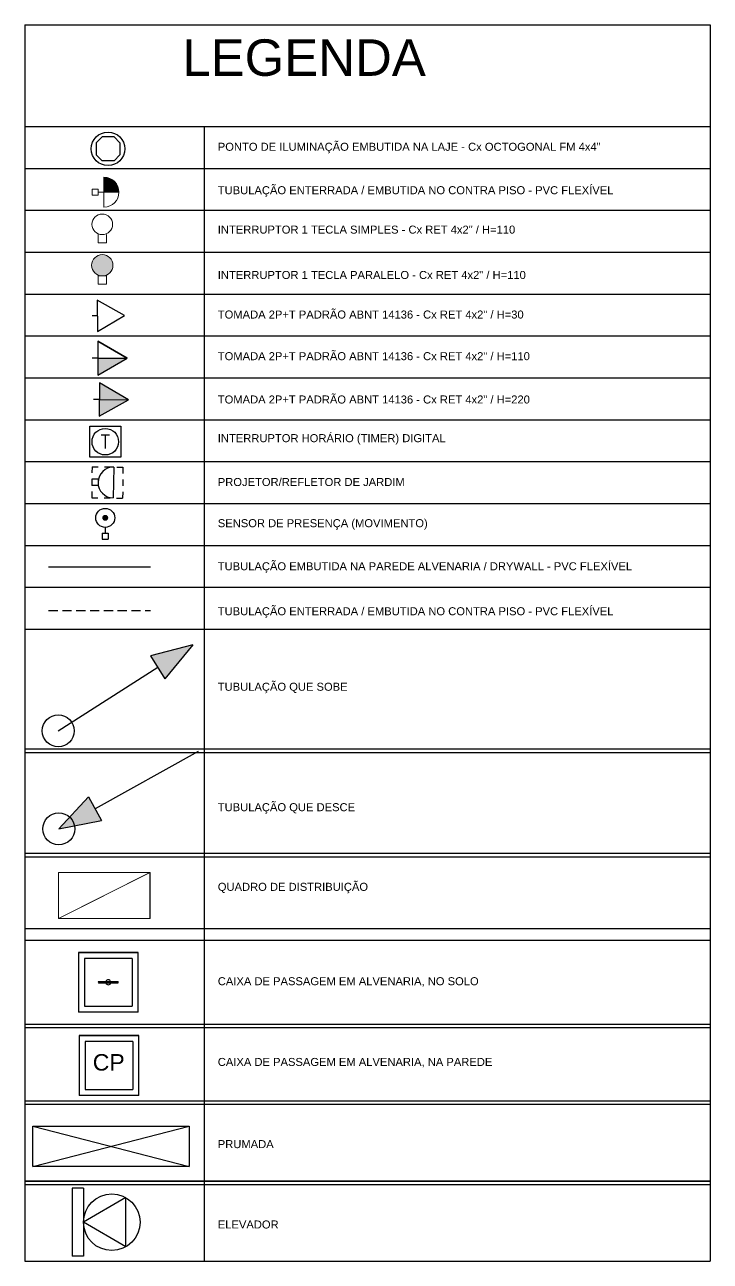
# Model space of a CAD drawing. Header units: millimetres. Extents: x 2991 to 3503, y 2795 to 2987.
# Drawn here: x 2994.1 to 3031.3, y 2872.3 to 2939.5 of the extents above; entities that cross this region are included whole.
import ezdxf
from ezdxf.enums import TextEntityAlignment as Align

# ---------------------------------------------------------------- set-up
doc = ezdxf.new("R2010")
doc.units = ezdxf.units.MM
doc.linetypes.add('DASH2', pattern=[0.75, 0.5, -0.25])
for name, color, linetype in [('020', 4, 'Continuous'), ('CISM_59_ELET_CAIXA DE PASSAGEM_INSTALAR', 10, 'Continuous'), ('CISM_78_CX_ENT_PRINC', 10, 'Continuous'), ('ESCO_37_TOMADAS', 3, 'Continuous'), ('ESCO_49_ELET_FIAÇÃO', 82, 'Continuous'), ('fia', 1, 'Continuous'), ('ILUMINAÇÃO', 3, 'Continuous'), ('Pranchas', 3, 'Continuous'), ('PTF', 1, 'Continuous'), ('PTO', 1, 'Continuous'), ('TEP', 5, 'DASH2'), ('TET', 172, 'Continuous'), ('TEXTO', 7, 'Continuous')]:
    doc.layers.add(name, color=color, linetype=linetype)
doc.styles.add('romans', font='romans')
doc.styles.add('ST', font='ROMANS.SHX', dxfattribs={"height": 0.15})
doc.styles.get("Standard").update_dxf_attribs({"font": ''})
doc.styles.get('Standard').set_extended_font_data('Arial')

# ---------------------------------------------------------------- blocks, each defined once
blk = doc.blocks.new('I190')
at = {"lineweight": 5}
for p, q in [((0.1, 0.25), (0.1, -0.25)), ((-0.1, 0.05), (-0.1, -0.05)), ((0, 0.05), (-0.1, 0.05)), ((0, 0.05), (0, -0.05)), ((0.1, 0), (0, 0)), ((0.35, 0), (0.1, 0)), ((0, -0.05), (-0.1, -0.05))]:
    blk.add_line(p, q, dxfattribs=at)
at = {"lineweight": 5, "const_width": 0.2499}
blk.add_lwpolyline([(0.1, 0.12505, -0.41421356), (0.22505, 0, -1)], format="xyb", dxfattribs=at)
at = {"lineweight": 5}
blk.add_arc((0.1, 0), 0.25, 270, 90, dxfattribs=at)
blk = doc.blocks.new('iv')
at = {"color": 3}
for p, q in [((-0.2, 0.1), (-0.1, 0.2)), ((-0.2, 0.1), (-0.2, -0.1)), ((-0.1, 0.2), (0.1, 0.2)), ((0.1, 0.2), (0.2, 0.1)), ((0.2, 0.1), (0.2, -0.1)), ((-0.1, -0.2), (-0.2, -0.1)), ((-0.1, -0.2), (0.1, -0.2)), ((0.2, -0.1), (0.1, -0.2))]:
    blk.add_line(p, q, dxfattribs=at)
at = {"color": 1}
blk.add_circle((0, 0), 0.28, dxfattribs=at)
at = {"color": 1, "style": 'ST', "flags": 4}
blk.add_attdef('N%%D', text='', height=0.15, dxfattribs=at).set_placement((0.003, -0.074), align=Align.CENTER)
blk = doc.blocks.new('INTERRUP SIMP 1 TC')
at = {"lineweight": 5}
for p, q in [((-5, 2.5), (-5, -2.5)), ((0, 2.5), (-5, 2.5)), ((0, 2.5), (0, -2.5)), ((0, -2.5), (-5, -2.5)), ((0, 0), (0, 0))]:
    blk.add_line(p, q, dxfattribs=at)
at = {"lineweight": 5, "ltscale": 0.5}
blk.add_circle((6.33, 0.04), 6.33, dxfattribs=at)
blk = doc.blocks.new('IP')
for p, q in [((-0.1, 0.25), (0, 0.25)), ((-0.1, 0.25), (-0.1, 0.15)), ((0.1, 0.25), (0.2, 0.25)), ((0.25, 0.25), (0.25, -0.25)), ((0.3, 0.25), (0.4, 0.25)), ((0.4, 0.25), (0.4, 0.15)), ((-0.1, 0.05), (-0.1, -0.05)), ((0, 0.05), (-0.1, 0.05)), ((0, 0.05), (0, -0.05)), ((0.4, 0.05), (0.4, -0.05)), ((0, -0.05), (-0.1, -0.05)), ((-0.1, -0.15), (-0.1, -0.25)), ((0.4, -0.15), (0.4, -0.25)), ((-0.1, -0.25), (0, -0.25)), ((0.1, -0.25), (0.2, -0.25)), ((0.3, -0.25), (0.4, -0.25))]:
    blk.add_line(p, q)
blk.add_arc((0.25, 0), 0.25, 90, 270)
blk = doc.blocks.new('BCAM')
for p, q in [((-0.05, 0), (-0.05, -0.1)), ((-0.05, 0), (0.05, 0)), ((0, 0.099), (0, 0)), ((0.05, 0), (0.05, -0.1)), ((-0.05, -0.1), (0.05, -0.1))]:
    blk.add_line(p, q)
at = {"const_width": 0.049}
blk.add_lwpolyline([(0, 0.234, 1), (0, 0.285, 1)], format="xyb", close=True, dxfattribs=at)
blk.add_circle((0, 0.259), 0.16)
blk = doc.blocks.new('TPIS')
at = {"color": 4}
for p, q in [((-0.2, -0.2), (-0.2, 0.2)), ((-0.2, 0.2), (0.2, 0.2)), ((0.2, 0.2), (0.2, -0.2)), ((0.2, -0.2), (-0.2, -0.2))]:
    blk.add_line(p, q, dxfattribs=at)
at = {"color": 3}
blk.add_circle((0, 0), 0.171, dxfattribs=at)
at = {"color": 3, "style": 'romans'}
blk.add_attdef('1', text='', height=0.18, dxfattribs=at).set_placement((0, 0), align=Align.MIDDLE)
blk = doc.blocks.new('CTEL')
for p, q in [((0.217, 0.375), (-0.217, 0.375)), ((-0.217, 0.375), (0, 0)), ((0.217, 0.375), (0, 0)), ((-0.3, 0), (-0.3, -0.1)), ((-0.3, 0), (0.3, 0)), ((0.3, 0), (0.3, -0.1)), ((-0.3, -0.1), (0.3, -0.1))]:
    blk.add_line(p, q)
blk.add_circle((0, 0.25), 0.25)

msp = doc.modelspace()

# ---------------------------------------------------------------- hatches: boundary and pattern name
at = {"layer": 'ESCO_37_TOMADAS'}
h = msp.add_hatch(color=256, dxfattribs=at)
h.dxf.hatch_style = 1
h.paths.add_polyline_path([(2998.298, 2925.847, 1), (2998.298, 2927.006, 1)])
at = {"layer": 'ESCO_49_ELET_FIAÇÃO'}
h = msp.add_hatch(color=256, dxfattribs=at)
h.dxf.hatch_style = 1
h.paths.add_polyline_path([(3003.211, 2905.799), (3000.912, 2905.204), (3001.703, 2903.965)])
h = msp.add_hatch(color=256, dxfattribs=at)
h.dxf.hatch_style = 1
h.paths.add_polyline_path([(2995.932, 2895.807), (2997.548, 2897.546), (2998.262, 2896.261)])

# ---------------------------------------------------------------- linework, layer by layer
at = {"color": 3}
for p, q in [((2998.023, 2924.53), (2998.029, 2922.834)), ((2999.496, 2923.687), (2998.023, 2924.53)), ((2998.026, 2923.682), (2997.743, 2923.681)), ((2998.029, 2922.834), (2999.496, 2923.687)), ((2998.053, 2922.308), (2999.654, 2921.385)), ((2999.654, 2921.385), (2998.053, 2922.308)), ((2998.053, 2921.385), (2997.745, 2921.385)), ((2998.053, 2921.385), (2999.654, 2921.385)), ((2998.143, 2920.046), (2998.12, 2918.222)), ((2999.712, 2919.114), (2998.143, 2920.046)), ((2998.132, 2919.134), (2997.828, 2919.134)), ((2998.12, 2918.222), (2999.712, 2919.114)), ((2998.132, 2919.134), (2999.712, 2919.114))]:
    msp.add_line(p, q, dxfattribs=at)
msp.add_lwpolyline([(2998.053, 2920.461), (2999.654, 2921.385), (2998.053, 2922.308)], close=True, dxfattribs=at)
for points in [[(2998.053, 2921.385), (2998.053, 2920.461), (2999.654, 2921.385)], [(2998.143, 2920.046), (2998.132, 2919.134), (2999.712, 2919.114)], [(2998.132, 2919.134), (2998.12, 2918.222), (2999.712, 2919.114)]]:
    msp.add_solid(points, dxfattribs=at)
at = {"layer": '020', "lineweight": 9}
for p, q in [((2995.91, 2890.945), (3000.888, 2893.442)), ((3000.341, 2893.442), (2995.91, 2893.442)), ((2995.91, 2893.442), (2995.91, 2890.945)), ((2995.915, 2890.945), (3000.892, 2893.442)), ((3000.345, 2893.442), (2995.915, 2893.442)), ((2995.915, 2893.442), (2995.915, 2890.945)), ((3000.888, 2893.442), (3000.341, 2893.442)), ((3000.892, 2893.442), (3000.345, 2893.442)), ((3000.888, 2890.945), (3000.888, 2893.442)), ((3000.892, 2890.945), (3000.892, 2893.442)), ((2995.91, 2890.945), (3000.341, 2890.945)), ((2995.915, 2890.945), (3000.345, 2890.945)), ((3000.341, 2890.945), (3000.888, 2890.945)), ((3000.345, 2890.945), (3000.892, 2890.945))]:
    msp.add_line(p, q, dxfattribs=at)
at = {"layer": 'CISM_59_ELET_CAIXA DE PASSAGEM_INSTALAR', "color": 10, "linetype": 'ByBlock', "ltscale": 10}
for p, q in [((2996.997, 2889.098), (2996.997, 2885.848)), ((2997.035, 2884.584), (2997.035, 2881.333))]:
    msp.add_line(p, q, dxfattribs=at)
at = {"layer": 'CISM_78_CX_ENT_PRINC', "linetype": 'ByBlock', "ltscale": 0.05}
for p, q in [((2996.997, 2889.098), (3000.248, 2889.098)), ((3000.248, 2889.098), (2996.997, 2889.098)), ((3000.248, 2885.848), (3000.248, 2889.098)), ((2999.923, 2888.773), (2997.322, 2888.773)), ((2997.322, 2888.773), (2997.322, 2886.173)), ((2999.923, 2888.773), (2999.923, 2886.173)), ((2998.092, 2887.511), (2999.152, 2887.511)), ((2998.092, 2887.44), (2999.152, 2887.44)), ((3000.248, 2885.848), (2996.997, 2885.848)), ((2997.322, 2886.173), (2999.923, 2886.173)), ((2997.035, 2884.584), (3000.285, 2884.584)), ((3000.285, 2884.584), (2997.035, 2884.584)), ((3000.285, 2881.333), (3000.285, 2884.584)), ((2999.96, 2884.259), (2997.36, 2884.259)), ((2997.36, 2884.259), (2997.36, 2881.658)), ((2999.96, 2884.259), (2999.96, 2881.658)), ((2997.36, 2881.658), (2999.96, 2881.658)), ((3000.285, 2881.333), (2997.035, 2881.333))]:
    msp.add_line(p, q, dxfattribs=at)
for centre, radius, start, end in [((2998.128, 2887.476), 0.05, 135, 225), ((2998.622, 2887.473), 0.135, 193.97708, 346.02292), ((2998.622, 2887.473), 0.135, 16.50276, 163.49724), ((2999.117, 2887.476), 0.05, 315, 45)]:
    msp.add_arc(centre, radius, start, end, dxfattribs=at)
at = {"layer": 'ESCO_49_ELET_FIAÇÃO'}
for p, q in [((3003.211, 2905.799), (3000.912, 2905.204)), ((3003.211, 2905.799), (3001.703, 2903.965)), ((3000.912, 2905.204), (3001.703, 2903.965)), ((2995.904, 2901.136), (3001.308, 2904.584)), ((3003.509, 2900.016), (2997.905, 2896.903)), ((2995.932, 2895.807), (2997.548, 2897.546)), ((2997.548, 2897.546), (2998.262, 2896.261)), ((2995.932, 2895.807), (2998.262, 2896.261))]:
    msp.add_line(p, q, dxfattribs=at)
for centre in [(2995.904, 2901.136), (2995.932, 2895.807)]:
    msp.add_circle(centre, 0.867, dxfattribs=at)
at = {"layer": 'ILUMINAÇÃO'}
msp.add_line((3031.336, 2939.49), (3031.336, 2872.32), dxfattribs=at)
at = {"layer": 'Pranchas', "lineweight": 5}
for p, q in [((2998.076, 2928.087), (2998.076, 2927.644)), ((2998.519, 2928.087), (2998.519, 2927.644)), ((2998.076, 2927.644), (2998.519, 2927.644))]:
    msp.add_line(p, q, dxfattribs=at)
at = {"layer": 'Pranchas', "lineweight": 5, "ltscale": 0.5}
msp.add_circle((2998.294, 2928.647), 0.56, dxfattribs=at)
at = {"layer": 'PTF', "color": 9}
for p, q in [((2994.081, 2906.659), (3031.336, 2906.659)), ((2994.081, 2899.965), (3031.336, 2899.965)), ((2994.081, 2894.487), (3031.336, 2894.487)), ((2994.081, 2889.757), (3031.336, 2889.757)), ((2994.081, 2885.017), (3031.336, 2885.017)), ((2994.081, 2880.851), (3031.336, 2880.851)), ((2994.081, 2880.851), (3031.336, 2880.851)), ((2994.081, 2876.686), (3031.336, 2876.686)), ((2994.081, 2876.485), (3031.336, 2876.485)), ((2994.081, 2876.485), (3031.336, 2876.485)), ((2994.081, 2872.32), (3031.336, 2872.32))]:
    msp.add_line(p, q, dxfattribs=at)
at = {"layer": 'PTF', "color": 3}
for p, q in [((2994.081, 2893.486), (2994.081, 2890.236)), ((3003.833, 2893.486), (3003.833, 2890.236))]:
    msp.add_line(p, q, dxfattribs=at)
at = {"layer": 'PTO', "color": 3}
for p, q in [((2994.081, 2939.49), (3031.336, 2939.49)), ((2994.081, 2939.49), (2994.081, 2936.239)), ((2994.081, 2936.239), (2994.081, 2906.659)), ((3003.833, 2933.964), (3003.833, 2906.659)), ((2994.081, 2906.659), (2994.081, 2903.409)), ((3003.833, 2906.659), (3003.833, 2903.409)), ((2994.081, 2903.409), (2994.081, 2882.93)), ((3003.833, 2903.409), (3003.833, 2882.93)), ((2994.081, 2882.93), (2994.081, 2879.68)), ((3003.833, 2882.93), (3003.833, 2879.68)), ((2994.081, 2879.68), (2994.081, 2876.686)), ((3003.833, 2879.68), (3003.833, 2876.686)), ((2994.081, 2878.564), (2994.081, 2875.314)), ((3003.833, 2878.564), (3003.833, 2875.314)), ((2994.081, 2875.314), (2994.081, 2872.32)), ((3003.833, 2875.314), (3003.833, 2872.32))]:
    msp.add_line(p, q, dxfattribs=at)
at = {"layer": 'PTO', "color": 8}
for p, q in [((2994.081, 2933.964), (3031.336, 2933.964)), ((2994.081, 2933.964), (3031.336, 2933.964)), ((2994.081, 2931.689), (3031.336, 2931.689)), ((2994.081, 2929.413), (3031.336, 2929.413)), ((2994.081, 2927.138), (3031.336, 2927.138)), ((2994.081, 2924.862), (3031.336, 2924.862)), ((2995.382, 2924.862), (3031.336, 2924.862)), ((2994.081, 2922.587), (3031.336, 2922.587)), ((2995.382, 2922.587), (3031.336, 2922.587)), ((2994.081, 2920.312), (3031.336, 2920.312)), ((2995.382, 2920.312), (3031.336, 2920.312)), ((2994.081, 2918.036), (3031.336, 2918.036)), ((2994.081, 2915.761), (3031.336, 2915.761)), ((2994.081, 2913.486), (3031.336, 2913.486)), ((2994.081, 2911.21), (3031.336, 2911.21)), ((2994.081, 2911.21), (3031.336, 2911.21)), ((2994.081, 2908.935), (3031.336, 2908.935)), ((2994.081, 2906.659), (3031.336, 2906.659)), ((2994.081, 2906.659), (3031.336, 2906.659)), ((2995.382, 2906.659), (3031.336, 2906.659)), ((2994.081, 2900.156), (3031.336, 2900.156)), ((2994.081, 2894.293), (3031.336, 2894.293)), ((2994.081, 2890.392), (3031.336, 2890.392)), ((2994.081, 2885.201), (3031.336, 2885.201)), ((2994.081, 2881.035), (3031.336, 2881.035)), ((2994.081, 2876.669), (3031.336, 2876.669))]:
    msp.add_line(p, q, dxfattribs=at)
at = {"layer": 'TEP'}
msp.add_line((2995.38, 2907.671), (3000.918, 2907.671), dxfattribs=at)
at = {"layer": 'TET'}
msp.add_line((2995.38, 2910.034), (3000.918, 2910.034), dxfattribs=at)
at = {"layer": 'TET', "color": 1}
for p, q in [((2994.515, 2879.652), (3003.024, 2877.472)), ((2994.515, 2877.472), (3003.024, 2879.652))]:
    msp.add_line(p, q, dxfattribs=at)
msp.add_lwpolyline([(2994.515, 2879.652), (3003.024, 2879.652), (3003.024, 2877.472), (2994.515, 2877.472)], close=True, dxfattribs=at)

# ---------------------------------------------------------------- block references
at = {"layer": 'fia', "linetype": 'Continuous', "xscale": 4.215365887436342, "yscale": 4.215365887436342, "zscale": 4.215365887436342, "rotation": 0.02880384188603537}
msp.add_blockref('TPIS', (2998.46, 2916.841), dxfattribs=at).add_auto_attribs({'1': 'T'})
at = {"layer": 'ILUMINAÇÃO', "lineweight": 5, "ltscale": 0.5, "xscale": 0.09148506040622005, "yscale": 0.09148506040622005, "zscale": 0.09148506040622005, "rotation": 89.99999999999999}
msp.add_blockref('INTERRUP SIMP 1 TC', (2998.301, 2925.847), dxfattribs=at)
at = {"layer": 'PTO', "xscale": 3.250543185724291, "yscale": 3.250543185724291, "zscale": 3.250543185724291, "rotation": 270}
msp.add_blockref('iv', (2998.608, 2932.748), dxfattribs=at)
at = {"layer": 'PTO'}
for name, p, xscale, yscale, zscale in [('I190', (2998.064, 2930.392), 3.250543185724232, 3.250543185724232, 3.250543185724232), ('BCAM', (2998.459, 2911.869), 3.219437652394265, 3.219437652394265, 3.219437652394265)]:
    msp.add_blockref(name, p, dxfattribs=dict(at, xscale=xscale, yscale=yscale, zscale=zscale))
at = {"layer": 'PTO', "linetype": 'Continuous', "xscale": 3.362089305855495, "yscale": 3.362089305855495, "zscale": 3.362089305855495, "rotation": 359.3093308628949}
msp.add_blockref('IP', (2998.066, 2914.633), dxfattribs=at)
at = {"layer": 'PTO', "ltscale": 80, "xscale": 6.153310935237855, "yscale": 6.153310935237855, "zscale": 6.153310935237855, "rotation": 270}
msp.add_blockref('CTEL', (2997.273, 2874.44), dxfattribs=at)

# ---------------------------------------------------------------- texts
at = {"layer": 'TET', "color": 1, "insert": (2997.779, 2883.573), "char_height": 0.8932, "attachment_point": 1}
msp.add_mtext_dynamic_manual_height_columns('CP', width=2.24413, gutter_width=4.466, heights=[0], dxfattribs=at)
at = {"layer": 'TEXTO', "color": 3, "insert": (3002.648, 2938.695), "char_height": 1.9815, "attachment_point": 1}
msp.add_mtext_dynamic_manual_height_columns('LEGENDA', width=102.58579, gutter_width=9.907, heights=[0], dxfattribs=at)
at = {"layer": 'TEXTO', "attachment_point": 1}
for s, heights, insert, char_height in [('PONTO DE ILUMINAÇÃO EMBUTIDA NA LAJE - Cx OCTOGONAL FM 4x4"', [0], (3004.573, 2933.078), 0.43486), ('TUBULAÇÃO ENTERRADA / EMBUTIDA NO CONTRA PISO - PVC FLEXÍVEL', [0], (3004.573, 2930.718), 0.43486), ('INTERRUPTOR 1 TECLA SIMPLES - Cx RET 4x2" / H=110', [0.45], (3004.573, 2928.578), 0.43486), ('INTERRUPTOR 1 TECLA PARALELO - Cx RET 4x2" / H=110', [0], (3004.573, 2926.114), 0.43486), ('TOMADA 2P+T PADRÃO ABNT 14136 - Cx RET 4x2" / H=30', [0], (3004.573, 2923.965), 0.43486), ('TOMADA 2P+T PADRÃO ABNT 14136 - Cx RET 4x2" / H=110', [0], (3004.573, 2921.703), 0.43486), ('TOMADA 2P+T PADRÃO ABNT 14136 - Cx RET 4x2" / H=220', [0], (3004.573, 2919.35), 0.43486), ('INTERRUPTOR HORÁRIO (TIMER) DIGITAL', [0], (3004.573, 2917.249), 0.43486), ('PROJETOR/REFLETOR DE JARDIM', [0], (3004.573, 2914.867), 0.43486), ('SENSOR DE PRESENÇA (MOVIMENTO)', [0], (3004.573, 2912.631), 0.43486), ('TUBULAÇÃO EMBUTIDA NA PAREDE ALVENARIA / DRYWALL - PVC FLEXÍVEL', [0], (3004.573, 2910.29), 0.43486), ('TUBULAÇÃO ENTERRADA / EMBUTIDA NO CONTRA PISO - PVC FLEXÍVEL', [0], (3004.573, 2907.847), 0.43486), ('TUBULAÇÃO QUE SOBE', [0], (3004.573, 2903.746), 0.43486), ('TUBULAÇÃO QUE DESCE', [0], (3004.573, 2897.203), 0.43486), ('QUADRO DE DISTRIBUIÇÃO', [0], (3004.573, 2892.877), 0.43486), ('CAIXA DE PASSAGEM EM ALVENARIA, NO SOLO ', [0], (3004.573, 2887.749), 0.43486), ('CAIXA DE PASSAGEM EM ALVENARIA, NA PAREDE', [0], (3004.573, 2883.365), 0.43486), ('PRUMADA', [0], (3004.573, 2878.901), 0.4349), ('{\\fArial Unicode MS|b0|i0|c0|p2;ELEVADOR}', [0], (3004.573, 2874.535), 0.43486)]:
    msp.add_mtext_dynamic_manual_height_columns(s, width=22.5136, gutter_width=2.174, heights=heights, dxfattribs=dict(at, insert=insert, char_height=char_height))

doc.saveas('drawing.dxf')
